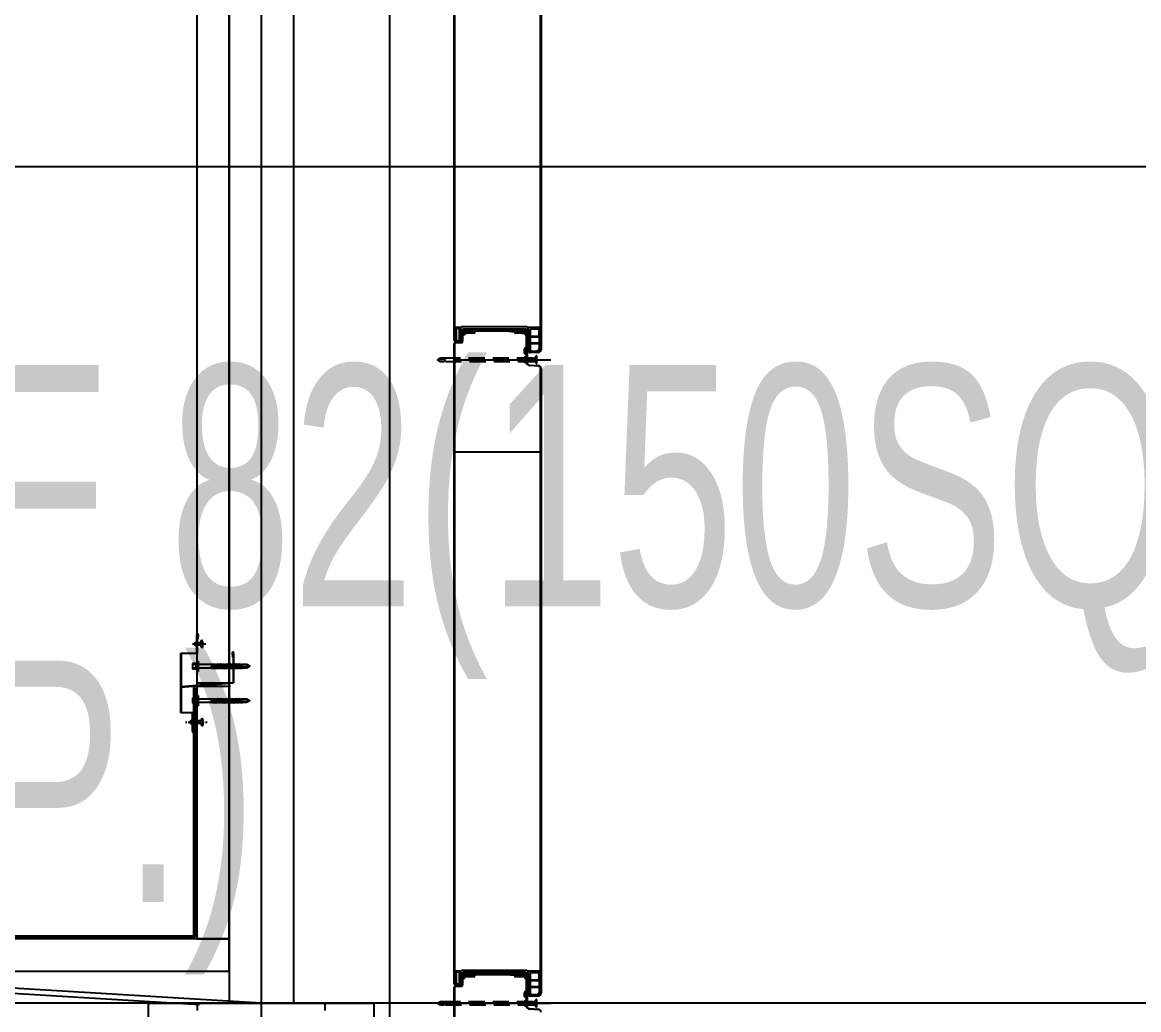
# Model space of a CAD drawing. Header units: millimetres. Extents: x 0 to 268175, y 0 to 74250.
# Drawn here: x 105959 to 107694, y 24686 to 26220 of the extents above; entities that cross this region are included whole.
import ezdxf
from ezdxf.enums import TextEntityAlignment as Align

# ---------------------------------------------------------------- set-up
doc = ezdxf.new("R2010")
doc.units = ezdxf.units.MM
doc.header["$LTSCALE"] = 200
doc.linetypes.add('CEN-GAUN', pattern=[32.2, 30, -1, 0.2, -1])
doc.linetypes.add('HIDDEN', pattern=[0.375, 0.25, -0.125])
for name, color, linetype in [('1 CEN', 15, 'CEN-GAUN'), ('BA', 9, 'Continuous'), ('PIPE RACK', 6, 'Continuous')]:
    doc.layers.add(name, color=color, linetype=linetype)
doc.styles.add('돋움체', font='gulim.ttc')

msp = doc.modelspace()

# ---------------------------------------------------------------- linework, layer by layer
at = {"layer": '1 CEN'}
for p, q in [((106329.9, 32695.7), (106329.9, 15535.7)), ((108359.9, 25995.7), (60539.6, 25995.7)), ((108359.9, 24695.7), (59849.9, 24695.7))]:
    msp.add_line(p, q, dxfattribs=at)
at = {"layer": 'BA', "ltscale": 3}
for p, q in [((106229.9, 26695.7), (106229.9, 24795.7)), ((106279.9, 24795.7), (106279.9, 26695.7)), ((106629.9, 25725.8), (106629.9, 26303.8)), ((106630.4, 26303.8), (106630.4, 25725.8)), ((106764.1, 25711.9), (106764.1, 26251.2)), ((106764.9, 26251.2), (106764.9, 25711.9)), ((106640.4, 25725.8), (106640.4, 25742.9)), ((106640.4, 25742.9), (106642.9, 25742.9)), ((106642.9, 25742.4), (106640.9, 25742.4)), ((106640.9, 25742.4), (106640.9, 25725.8)), ((106642.4, 25724.1), (106642.4, 25737.8)), ((106642.9, 25742.9), (106642.9, 25742.4)), ((106642.9, 25737.8), (106642.9, 25724.1)), ((106644.4, 25739.8), (106649.4, 25739.8)), ((106649.4, 25739.3), (106644.4, 25739.3)), ((106649.4, 25739.8), (106649.4, 25739.8)), ((106649.4, 25739.8), (106649.4, 25739.3)), ((106735.9, 25739), (106735.9, 25739.8)), ((106735.9, 25739.8), (106740.9, 25739.8)), ((106740.9, 25739), (106735.9, 25739)), ((106737.9, 25742.4), (106737.9, 25743.2)), ((106737.9, 25743.2), (106745.7, 25743.2)), ((106744.9, 25742.4), (106737.9, 25742.4)), ((106742.1, 25691.9), (106742.1, 25737.8)), ((106742.9, 25737.8), (106742.9, 25691.9)), ((106744.9, 25710.4), (106744.9, 25742.4)), ((106745.7, 25743.2), (106745.7, 25710.4)), ((106629.9, 25303.8), (106629.9, 25720.6)), ((106630.4, 25720.6), (106630.4, 25303.8)), ((106631.9, 25724.3), (106638.9, 25724.3)), ((106638.9, 25723.8), (106631.9, 25723.8)), ((106631.9, 25722.6), (106640.9, 25722.6)), ((106640.9, 25722.1), (106631.9, 25722.1)), ((106748.4, 25707.7), (106759.9, 25707.7)), ((106759.9, 25706.9), (106748.4, 25706.9)), ((106747.1, 25687.5), (106760.2, 25686.6)), ((106760.1, 25685.8), (106747.1, 25686.7)), ((106764.1, 25251.2), (106764.1, 25681.6)), ((106764.9, 25681.6), (106764.9, 25251.2)), ((106630.4, 25552.6), (106764.9, 25552.6)), ((106629.9, 24725.8), (106629.9, 25303.8)), ((106630.4, 25303.8), (106630.4, 24725.8)), ((106764.1, 24711.9), (106764.1, 25251.2)), ((106764.9, 25251.2), (106764.9, 24711.9)), ((106279.9, 24795.7), (105769.9, 24795.7)), ((106229.9, 24795.7), (106279.9, 24795.7)), ((106279.9, 24745.7), (106279.9, 24795.7)), ((105769.9, 24745.7), (106279.9, 24745.7)), ((106640.4, 24725.8), (106640.4, 24742.9)), ((106640.4, 24742.9), (106642.9, 24742.9)), ((106642.9, 24742.4), (106640.9, 24742.4)), ((106640.9, 24742.4), (106640.9, 24725.8)), ((106642.9, 24742.9), (106642.9, 24742.4)), ((106737.9, 24742.4), (106737.9, 24743.2)), ((106737.9, 24743.2), (106745.7, 24743.2)), ((106744.9, 24742.4), (106737.9, 24742.4)), ((106744.9, 24710.4), (106744.9, 24742.4)), ((106745.7, 24743.2), (106745.7, 24710.4)), ((106631.9, 24724.3), (106638.9, 24724.3)), ((106638.9, 24723.8), (106631.9, 24723.8)), ((106642.4, 24724.1), (106642.4, 24737.8)), ((106642.9, 24737.8), (106642.9, 24724.1)), ((106644.4, 24739.8), (106649.4, 24739.8)), ((106649.4, 24739.3), (106644.4, 24739.3)), ((106649.4, 24739.8), (106649.4, 24739.8)), ((106649.4, 24739.8), (106649.4, 24739.3)), ((106735.9, 24739), (106735.9, 24739.8)), ((106735.9, 24739.8), (106740.9, 24739.8)), ((106740.9, 24739), (106735.9, 24739)), ((106742.1, 24691.9), (106742.1, 24737.8)), ((106742.9, 24737.8), (106742.9, 24691.9)), ((106629.9, 24303.8), (106629.9, 24720.6)), ((106630.4, 24720.6), (106630.4, 24303.8)), ((106631.9, 24722.6), (106640.9, 24722.6)), ((106640.9, 24722.1), (106631.9, 24722.1)), ((106748.4, 24707.7), (106759.9, 24707.7)), ((106759.9, 24706.9), (106748.4, 24706.9)), ((106747.1, 24687.5), (106760.2, 24686.6)), ((106760.1, 24685.8), (106747.1, 24686.7))]:
    msp.add_line(p, q, dxfattribs=at)
at = {"layer": 'BA'}
for p, q in [((106279.9, 26695.7), (106279.9, 24695.7)), ((106379.9, 26695.7), (106379.9, 24695.7)), ((106529.9, 20905.7), (106529.9, 26695.7)), ((106641, 25745.9), (106631.2, 25745.9)), ((106631.2, 25745.9), (106631.2, 25726.8)), ((106641, 25745.9), (106631.2, 25745.9)), ((106631.2, 25745.9), (106631.2, 25726.8)), ((106637.9, 25744.3), (106632.9, 25744.3)), ((106632.9, 25744.3), (106632.9, 25726.8)), ((106637.9, 25726.8), (106637.9, 25744.3)), ((106639.5, 25726.8), (106639.5, 25741.9)), ((106639.5, 25726.8), (106639.5, 25741.9)), ((106640.5, 25742.9), (106643, 25742.9)), ((106640.5, 25742.9), (106643, 25742.9)), ((106742.9, 25746.9), (106641, 25746.9)), ((106641, 25746.9), (106641, 25745.9)), ((106742.9, 25746.9), (106641, 25746.9)), ((106641, 25746.9), (106641, 25745.9)), ((106643, 25742.9), (106643, 25743.9)), ((106643, 25743.9), (106740.9, 25743.9)), ((106643, 25742.9), (106643, 25743.9)), ((106643, 25743.9), (106740.9, 25743.9)), ((106643.6, 25734.7), (106643.6, 25735.2)), ((106643.6, 25734.7), (106643.6, 25735.2)), ((106643.6, 25734.5), (106643.6, 25734.7)), ((106643.6, 25734.5), (106643.6, 25734.7)), ((106644.8, 25734.2), (106643.9, 25734.2)), ((106644.8, 25734.2), (106643.9, 25734.2)), ((106644, 25740.1), (106644, 25740.2)), ((106644, 25740.1), (106644, 25740.2)), ((106646, 25740.2), (106644.4, 25739.8)), ((106646, 25740.2), (106644.4, 25739.8)), ((106645.1, 25734.7), (106645.1, 25734.5)), ((106645.1, 25734.7), (106645.1, 25734.5)), ((106646, 25742.2), (106697.6, 25742.2)), ((106646, 25742.2), (106697.6, 25742.2)), ((106659.1, 25740.2), (106646, 25740.2)), ((106659.1, 25740.2), (106646, 25740.2)), ((106646.6, 25738.2), (106651.5, 25738.9)), ((106646.6, 25738.2), (106651.5, 25738.9)), ((106651.5, 25736.9), (106646.6, 25736.2)), ((106651.5, 25736.9), (106646.6, 25736.2)), ((106651.5, 25738.9), (106659.1, 25738.9)), ((106651.5, 25738.9), (106659.1, 25738.9)), ((106660.1, 25736.9), (106651.5, 25736.9)), ((106660.1, 25736.9), (106651.5, 25736.9)), ((106659.6, 25739.4), (106659.6, 25739.7)), ((106659.6, 25739.4), (106659.6, 25739.7)), ((106661.6, 25739.7), (106661.6, 25738.4)), ((106661.6, 25739.7), (106661.6, 25738.4)), ((106697.6, 25740.2), (106662.1, 25740.2)), ((106697.6, 25740.2), (106662.1, 25740.2)), ((106697.6, 25742.2), (106739.3, 25742.2)), ((106697.6, 25742.2), (106739.3, 25742.2)), ((106723.2, 25740.2), (106697.6, 25740.2)), ((106723.2, 25740.2), (106697.6, 25740.2)), ((106723.7, 25738.8), (106709.8, 25740.2)), ((106723.7, 25738.4), (106723.7, 25739.7)), ((106723.7, 25738.4), (106723.7, 25739.7)), ((106733.8, 25736.9), (106725.2, 25736.9)), ((106733.8, 25736.9), (106725.2, 25736.9)), ((106725.7, 25739.7), (106725.7, 25739.4)), ((106725.7, 25739.7), (106725.7, 25739.4)), ((106739.3, 25740.2), (106726.2, 25740.2)), ((106739.3, 25740.2), (106726.2, 25740.2)), ((106726.2, 25738.9), (106733.8, 25738.9)), ((106726.2, 25738.9), (106733.8, 25738.9)), ((106733.8, 25738.9), (106738.8, 25738.2)), ((106733.8, 25738.9), (106738.8, 25738.2)), ((106738.8, 25736.2), (106733.8, 25736.9)), ((106738.8, 25736.2), (106733.8, 25736.9)), ((106740.9, 25739.8), (106739.3, 25740.2)), ((106740.9, 25739.8), (106739.3, 25740.2)), ((106740.3, 25734.5), (106740.3, 25734.7)), ((106740.3, 25734.5), (106740.3, 25734.7)), ((106741.5, 25734.2), (106740.6, 25734.2)), ((106741.5, 25734.2), (106740.6, 25734.2)), ((106740.9, 25743.9), (106740.9, 25742.9)), ((106740.9, 25743.9), (106740.9, 25742.9)), ((106740.9, 25742.9), (106744.8, 25742.9)), ((106740.9, 25742.9), (106744.8, 25742.9)), ((106742.1, 25737.1), (106741, 25737.2)), ((106741.3, 25740.2), (106741.3, 25740.1)), ((106741.3, 25740.2), (106741.3, 25740.1)), ((106741.8, 25735.2), (106741.8, 25734.7)), ((106741.8, 25735.2), (106741.8, 25734.7)), ((106741.8, 25734.7), (106742.1, 25734.8)), ((106741.8, 25734.7), (106741.8, 25734.5)), ((106741.8, 25734.7), (106741.8, 25734.5)), ((106742.9, 25745.9), (106742.9, 25746.9)), ((106742.9, 25745.9), (106742.9, 25746.9)), ((106763.2, 25745.9), (106742.9, 25745.9)), ((106763.2, 25745.9), (106742.9, 25745.9)), ((106745.8, 25741.9), (106745.8, 25712.7)), ((106745.8, 25741.9), (106745.8, 25712.7)), ((106747.6, 25743.2), (106747.6, 25732.2)), ((106761.6, 25743.2), (106747.6, 25743.2)), ((106747.6, 25732.2), (106761.6, 25732.2)), ((106747.6, 25731.2), (106747.6, 25722)), ((106747.6, 25731.2), (106761.6, 25731.2)), ((106761.6, 25732.2), (106761.6, 25743.2)), ((106761.6, 25731.2), (106761.6, 25722)), ((106763.2, 25712.7), (106763.2, 25745.9)), ((106763.2, 25712.7), (106763.2, 25745.9)), ((106633.7, 25725.9), (106637, 25725.9)), ((106633.7, 25724.3), (106637, 25724.3)), ((106633.7, 25724.3), (106637, 25724.3)), ((106747.6, 25722), (106761.6, 25722)), ((106747.6, 25721), (106747.6, 25712.7)), ((106747.6, 25721), (106761.6, 25721)), ((106761.6, 25721), (106761.6, 25712.7)), ((106629.9, 25695.7), (106779.9, 25695.7)), ((106629.9, 25695.7), (106779.9, 25695.7)), ((106750.8, 25707.7), (106758.2, 25707.7)), ((106750.8, 25707.7), (106758.2, 25707.7)), ((106750.9, 25709.3), (106758.2, 25709.3)), ((106329.9, 24695.7), (93483.5, 25472.4)), ((106234, 24693.5), (93504.9, 25463.1)), ((106230, 25239.6), (106230, 25268.6)), ((106230.5, 25268.6), (106230.5, 25239.1)), ((106230.6, 25261.6), (106231.4, 25268.6)), ((106231.1, 25261.6), (106230.6, 25261.6)), ((106230.9, 25269.5), (106231, 25269.5)), ((106231, 25269), (106230.9, 25269)), ((106231.9, 25268.5), (106231.1, 25261.6)), ((106223, 25254.1), (106225, 25254.1)), ((106226.9, 25254.1), (106241.1, 25254.1)), ((106235.7, 25256.1), (106231.6, 25256.1)), ((106235.7, 25252.1), (106231.6, 25252.1)), ((106241.8, 25254.1), (106243.8, 25254.1)), ((106204.8, 25187.6), (106204.8, 25239.6)), ((106204.8, 25239.6), (106230, 25239.6)), ((106230.5, 25239.1), (106205.3, 25239.1)), ((106205.3, 25239.1), (106205.3, 25188.1)), ((106229.8, 25224.5), (106230.9, 25227.5)), ((106230.9, 25227.5), (106230.9, 25211.5)), ((106230.9, 25227.5), (106231.9, 25227.5)), ((106231.9, 25227.5), (106231.9, 25211.5)), ((106285.9, 25233.6), (106285.1, 25240.6)), ((106285.6, 25240.6), (106286.4, 25233.7)), ((106286.4, 25233.7), (106285.9, 25233.6)), ((106286, 25241.6), (106286.1, 25241.6)), ((106286.1, 25241.1), (106286, 25241.1)), ((106286.5, 25193.9), (106286.5, 25240.7)), ((106287, 25240.7), (106287, 25193.5)), ((106228.8, 25223.5), (106222.8, 25223.5)), ((106222.8, 25223.5), (106222.8, 25215.5)), ((106228.8, 25222), (106222.8, 25222)), ((106222.8, 25217), (106228.8, 25217)), ((106222.8, 25215.5), (106228.8, 25215.5)), ((106228.8, 25224.5), (106229.8, 25224.5)), ((106228.8, 25214.5), (106228.8, 25224.5)), ((106229.8, 25214.5), (106228.8, 25214.5)), ((106229.8, 25224.5), (106229.8, 25214.5)), ((106229.8, 25214.5), (106230.9, 25211.5)), ((106230.9, 25211.5), (106231.9, 25211.5)), ((106231.9, 25222.5), (106253.6, 25222.5)), ((106251.6, 25216.5), (106231.9, 25216.5)), ((106253.6, 25222.5), (106251.6, 25216.5)), ((106251.9, 25216), (106251.6, 25216.5)), ((106254.4, 25223.2), (106251.9, 25216)), ((106252.6, 25216.5), (106251.9, 25216)), ((106254.6, 25222.5), (106252.6, 25216.5)), ((106252.6, 25216.5), (106253.6, 25216.5)), ((106253.6, 25222.5), (106254.4, 25223.2)), ((106255.6, 25222.5), (106253.6, 25216.5)), ((106253.6, 25216.5), (106253.9, 25216)), ((106256.4, 25223.2), (106253.9, 25216)), ((106253.9, 25216), (106254.6, 25216.5)), ((106254.4, 25223.2), (106254.6, 25222.5)), ((106256.6, 25222.5), (106254.6, 25216.5)), ((106254.6, 25222.5), (106255.6, 25222.5)), ((106254.6, 25216.5), (106255.6, 25216.5)), ((106255.6, 25222.5), (106256.4, 25223.2)), ((106257.6, 25222.5), (106255.6, 25216.5)), ((106255.6, 25216.5), (106255.9, 25216)), ((106258.4, 25223.2), (106255.9, 25216)), ((106255.9, 25216), (106256.6, 25216.5)), ((106256.4, 25223.2), (106256.6, 25222.5)), ((106258.6, 25222.5), (106256.6, 25216.5)), ((106256.6, 25222.5), (106257.6, 25222.5)), ((106256.6, 25216.5), (106257.6, 25216.5)), ((106257.6, 25222.5), (106258.4, 25223.2)), ((106259.6, 25222.5), (106257.6, 25216.5)), ((106257.6, 25216.5), (106257.9, 25216)), ((106260.4, 25223.2), (106257.9, 25216)), ((106257.9, 25216), (106258.6, 25216.5)), ((106258.4, 25223.2), (106258.6, 25222.5)), ((106260.6, 25222.5), (106258.6, 25216.5)), ((106258.6, 25222.5), (106259.6, 25222.5)), ((106258.6, 25216.5), (106259.6, 25216.5)), ((106259.6, 25222.5), (106260.4, 25223.2)), ((106261.6, 25222.5), (106259.6, 25216.5)), ((106259.6, 25216.5), (106259.9, 25216)), ((106262.4, 25223.2), (106259.9, 25216)), ((106259.9, 25216), (106260.6, 25216.5)), ((106260.4, 25223.2), (106260.6, 25222.5)), ((106262.6, 25222.5), (106260.6, 25216.5)), ((106260.6, 25222.5), (106261.6, 25222.5)), ((106260.6, 25216.5), (106261.6, 25216.5)), ((106261.6, 25222.5), (106262.4, 25223.2)), ((106263.6, 25222.5), (106261.6, 25216.5)), ((106261.6, 25216.5), (106261.9, 25216)), ((106264.4, 25223.2), (106261.9, 25216)), ((106261.9, 25216), (106262.6, 25216.5)), ((106262.4, 25223.2), (106262.6, 25222.5)), ((106264.6, 25222.5), (106262.6, 25216.5)), ((106262.6, 25222.5), (106263.6, 25222.5)), ((106262.6, 25216.5), (106263.6, 25216.5)), ((106263.6, 25222.5), (106264.4, 25223.2)), ((106265.6, 25222.5), (106263.6, 25216.5)), ((106263.6, 25216.5), (106263.9, 25216)), ((106266.4, 25223.2), (106263.9, 25216)), ((106263.9, 25216), (106264.6, 25216.5)), ((106264.4, 25223.2), (106264.6, 25222.5)), ((106264.6, 25222.5), (106265.6, 25222.5)), ((106266.6, 25222.5), (106264.6, 25216.5)), ((106264.6, 25216.5), (106265.6, 25216.5)), ((106265.6, 25222.5), (106266.4, 25223.2)), ((106267.6, 25222.5), (106265.6, 25216.5)), ((106265.6, 25216.5), (106265.9, 25216)), ((106268.4, 25223.2), (106265.9, 25216)), ((106265.9, 25216), (106266.6, 25216.5)), ((106266.4, 25223.2), (106266.6, 25222.5)), ((106268.6, 25222.5), (106266.6, 25216.5)), ((106266.6, 25222.5), (106267.6, 25222.5)), ((106266.6, 25216.5), (106267.6, 25216.5)), ((106267.6, 25222.5), (106268.4, 25223.2)), ((106269.6, 25222.5), (106267.6, 25216.5)), ((106267.6, 25216.5), (106267.9, 25216)), ((106270.4, 25223.2), (106267.9, 25216)), ((106267.9, 25216), (106268.6, 25216.5)), ((106268.4, 25223.2), (106268.6, 25222.5)), ((106270.6, 25222.5), (106268.6, 25216.5)), ((106268.6, 25222.5), (106269.6, 25222.5)), ((106268.6, 25216.5), (106269.6, 25216.5)), ((106269.6, 25222.5), (106270.4, 25223.2)), ((106271.6, 25222.5), (106269.6, 25216.5)), ((106269.6, 25216.5), (106269.9, 25216)), ((106272.4, 25223.2), (106269.9, 25216)), ((106269.9, 25216), (106270.6, 25216.5)), ((106270.4, 25223.2), (106270.6, 25222.5)), ((106272.6, 25222.5), (106270.6, 25216.5)), ((106270.6, 25222.5), (106271.6, 25222.5)), ((106270.6, 25216.5), (106271.6, 25216.5)), ((106271.6, 25222.5), (106272.4, 25223.2)), ((106273.6, 25222.5), (106271.6, 25216.5)), ((106271.6, 25216.5), (106271.9, 25216)), ((106274.4, 25223.2), (106271.9, 25216)), ((106271.9, 25216), (106272.6, 25216.5)), ((106272.4, 25223.2), (106272.6, 25222.5)), ((106274.6, 25222.5), (106272.6, 25216.5)), ((106272.6, 25222.5), (106273.6, 25222.5)), ((106272.6, 25216.5), (106273.6, 25216.5)), ((106273.6, 25222.5), (106274.4, 25223.2)), ((106275.6, 25222.5), (106273.6, 25216.5)), ((106273.6, 25216.5), (106273.9, 25216)), ((106276.4, 25223.2), (106273.9, 25216)), ((106273.9, 25216), (106274.6, 25216.5)), ((106274.4, 25223.2), (106274.6, 25222.5)), ((106276.6, 25222.5), (106274.6, 25216.5)), ((106274.6, 25222.5), (106275.6, 25222.5)), ((106274.6, 25216.5), (106275.6, 25216.5)), ((106275.6, 25222.5), (106276.4, 25223.2)), ((106277.6, 25222.5), (106275.6, 25216.5)), ((106275.6, 25216.5), (106275.9, 25216)), ((106278.4, 25223.2), (106275.9, 25216)), ((106275.9, 25216), (106276.6, 25216.5)), ((106276.4, 25223.2), (106276.6, 25222.5)), ((106276.6, 25222.5), (106277.6, 25222.5)), ((106278.6, 25222.5), (106276.6, 25216.5)), ((106276.6, 25216.5), (106277.6, 25216.5)), ((106277.6, 25222.5), (106278.4, 25223.2)), ((106279.6, 25222.5), (106277.6, 25216.5)), ((106277.6, 25216.5), (106277.9, 25216)), ((106280.4, 25223.2), (106277.9, 25216)), ((106277.9, 25216), (106278.6, 25216.5)), ((106278.4, 25223.2), (106278.6, 25222.5)), ((106278.6, 25222.5), (106279.6, 25222.5)), ((106280.6, 25222.5), (106278.6, 25216.5)), ((106278.6, 25216.5), (106279.6, 25216.5)), ((106279.6, 25222.5), (106280.4, 25223.2)), ((106281.6, 25222.5), (106279.6, 25216.5)), ((106279.6, 25216.5), (106279.9, 25216)), ((106282.4, 25223.2), (106279.9, 25216)), ((106279.9, 25216), (106280.6, 25216.5)), ((106280.4, 25223.2), (106280.6, 25222.5)), ((106280.6, 25222.5), (106281.6, 25222.5)), ((106282.6, 25222.5), (106280.6, 25216.5)), ((106280.6, 25216.5), (106281.6, 25216.5)), ((106281.6, 25222.5), (106282.4, 25223.2)), ((106283.6, 25222.5), (106281.6, 25216.5)), ((106281.6, 25216.5), (106281.9, 25216)), ((106284.4, 25223.2), (106281.9, 25216)), ((106281.9, 25216), (106282.6, 25216.5)), ((106282.4, 25223.2), (106282.6, 25222.5)), ((106284.6, 25222.5), (106282.6, 25216.5)), ((106282.6, 25222.5), (106283.6, 25222.5)), ((106282.6, 25216.5), (106283.6, 25216.5)), ((106283.6, 25222.5), (106284.4, 25223.2)), ((106285.6, 25222.5), (106283.6, 25216.5)), ((106283.6, 25216.5), (106283.9, 25216)), ((106286.4, 25223.2), (106283.9, 25216)), ((106283.9, 25216), (106284.6, 25216.5)), ((106284.4, 25223.2), (106284.6, 25222.5)), ((106286.6, 25222.5), (106284.6, 25216.5)), ((106284.6, 25222.5), (106285.6, 25222.5)), ((106284.6, 25216.5), (106285.6, 25216.5)), ((106285.6, 25222.5), (106286.4, 25223.2)), ((106287.6, 25222.5), (106285.6, 25216.5)), ((106285.6, 25216.5), (106285.9, 25216)), ((106288.4, 25223.2), (106285.9, 25216)), ((106285.9, 25216), (106286.6, 25216.5)), ((106286.4, 25223.2), (106286.6, 25222.5)), ((106288.6, 25222.5), (106286.6, 25216.5)), ((106286.6, 25222.5), (106287.6, 25222.5)), ((106286.6, 25216.5), (106287.6, 25216.5)), ((106287.6, 25222.5), (106288.4, 25223.2)), ((106289.6, 25222.5), (106287.6, 25216.5)), ((106287.6, 25216.5), (106287.9, 25216)), ((106290.4, 25223.2), (106287.9, 25216)), ((106287.9, 25216), (106288.6, 25216.5)), ((106288.4, 25223.2), (106288.6, 25222.5)), ((106288.6, 25222.5), (106289.6, 25222.5)), ((106290.6, 25222.5), (106288.6, 25216.5)), ((106288.6, 25216.5), (106289.6, 25216.5)), ((106289.6, 25222.5), (106290.4, 25223.2)), ((106291.6, 25222.5), (106289.6, 25216.5)), ((106289.6, 25216.5), (106289.9, 25216)), ((106292.4, 25223.2), (106289.9, 25216)), ((106289.9, 25216), (106290.6, 25216.5)), ((106290.4, 25223.2), (106290.6, 25222.5)), ((106292.6, 25222.5), (106290.6, 25216.5)), ((106290.6, 25222.5), (106291.6, 25222.5)), ((106290.6, 25216.5), (106291.6, 25216.5)), ((106291.6, 25222.5), (106292.4, 25223.2)), ((106293.6, 25222.5), (106291.6, 25216.5)), ((106291.6, 25216.5), (106291.9, 25216)), ((106294.4, 25223.2), (106291.9, 25216)), ((106291.9, 25216), (106292.6, 25216.5)), ((106292.4, 25223.2), (106292.6, 25222.5)), ((106294.6, 25222.5), (106292.6, 25216.5)), ((106292.6, 25222.5), (106293.6, 25222.5)), ((106292.6, 25216.5), (106293.6, 25216.5)), ((106293.6, 25222.5), (106294.4, 25223.2)), ((106295.6, 25222.5), (106293.6, 25216.5)), ((106293.6, 25216.5), (106293.9, 25216)), ((106296.4, 25223.2), (106293.9, 25216)), ((106293.9, 25216), (106294.6, 25216.5)), ((106294.4, 25223.2), (106294.6, 25222.5)), ((106296.6, 25222.5), (106294.6, 25216.5)), ((106294.6, 25222.5), (106295.6, 25222.5)), ((106294.6, 25216.5), (106295.6, 25216.5)), ((106295.6, 25222.5), (106296.4, 25223.2)), ((106297.6, 25222.5), (106295.6, 25216.5)), ((106295.6, 25216.5), (106295.9, 25216)), ((106298.4, 25223.2), (106295.9, 25216)), ((106295.9, 25216), (106296.6, 25216.5)), ((106296.4, 25223.2), (106296.6, 25222.5)), ((106298.6, 25222.5), (106296.6, 25216.5)), ((106296.6, 25222.5), (106297.6, 25222.5)), ((106296.6, 25216.5), (106297.6, 25216.5)), ((106297.6, 25222.5), (106298.4, 25223.2)), ((106299.6, 25222.5), (106297.6, 25216.5)), ((106297.6, 25216.5), (106297.9, 25216)), ((106300.4, 25223.2), (106297.9, 25216)), ((106297.9, 25216), (106298.6, 25216.5)), ((106298.4, 25223.2), (106298.6, 25222.5)), ((106300.6, 25222.5), (106298.6, 25216.5)), ((106298.6, 25222.5), (106299.6, 25222.5)), ((106298.6, 25216.5), (106300.9, 25216.5)), ((106299.6, 25222.5), (106300.4, 25223.2)), ((106299.9, 25218.5), (106301.9, 25222.5)), ((106300.9, 25216.5), (106299.9, 25218.5)), ((106300.4, 25223.2), (106300.6, 25222.5)), ((106300.6, 25222.5), (106301.9, 25222.5)), ((106302.9, 25218.5), (106300.9, 25216.5)), ((106306.9, 25216.5), (106300.9, 25216.5)), ((106301.9, 25222.5), (106306.9, 25222.5)), ((106311.9, 25219.5), (106302.9, 25218.5)), ((106306.9, 25222.5), (106311.9, 25219.5)), ((106311.9, 25219.5), (106306.9, 25216.5)), ((106253.2, 25191.8), (106204.8, 25187.6)), ((106205.1, 25186.8), (106286.5, 25193.9)), ((106205.3, 25188.1), (106253.2, 25192.3)), ((106287, 25193.5), (106205.6, 25186.3)), ((106231.9, 25193.7), (106281.9, 25193.7)), ((106246.1, 25192.3), (106253, 25193.7)), ((106246.2, 25191.8), (106246.1, 25192.3)), ((106253.1, 25193.2), (106246.2, 25191.8)), ((106253.5, 25192.8), (106253.5, 25192.9)), ((106254, 25192.9), (106254, 25192.8)), ((106205.1, 25147.1), (106205.1, 25186.8)), ((106205.6, 25186.3), (106205.6, 25147.6)), ((106224.9, 24800.7), (106224.9, 25186.7)), ((106224.9, 25186.7), (106226.9, 25186.7)), ((106226.9, 25186.7), (106226.9, 24798.7)), ((106231.9, 25188.7), (106281.9, 25188.7)), ((106228.8, 25169.9), (106222.8, 25169.9)), ((106222.8, 25169.9), (106222.8, 25161.9)), ((106228.8, 25168.4), (106222.8, 25168.4)), ((106222.8, 25163.4), (106228.8, 25163.4)), ((106222.8, 25161.9), (106228.8, 25161.9)), ((106228.8, 25170.9), (106229.8, 25170.9)), ((106228.8, 25160.9), (106228.8, 25170.9)), ((106229.8, 25160.9), (106228.8, 25160.9)), ((106229.8, 25170.9), (106230.9, 25173.9)), ((106229.8, 25170.9), (106229.8, 25160.9)), ((106229.8, 25160.9), (106230.9, 25157.9)), ((106230.9, 25173.9), (106230.9, 25157.9)), ((106230.9, 25173.9), (106231.9, 25173.9)), ((106230.9, 25157.9), (106231.9, 25157.9)), ((106231.9, 25173.9), (106231.9, 25157.9)), ((106231.9, 25168.9), (106253.6, 25168.9)), ((106251.6, 25162.9), (106231.9, 25162.9)), ((106253.6, 25168.9), (106251.6, 25162.9)), ((106251.9, 25162.3), (106251.6, 25162.9)), ((106254.4, 25169.6), (106251.9, 25162.3)), ((106252.6, 25162.9), (106251.9, 25162.3)), ((106254.6, 25168.9), (106252.6, 25162.9)), ((106252.6, 25162.9), (106253.6, 25162.9)), ((106253.6, 25168.9), (106254.4, 25169.6)), ((106255.6, 25168.9), (106253.6, 25162.9)), ((106253.6, 25162.9), (106253.9, 25162.3)), ((106256.4, 25169.6), (106253.9, 25162.3)), ((106253.9, 25162.3), (106254.6, 25162.9)), ((106254.4, 25169.6), (106254.6, 25168.9)), ((106256.6, 25168.9), (106254.6, 25162.9)), ((106254.6, 25168.9), (106255.6, 25168.9)), ((106254.6, 25162.9), (106255.6, 25162.9)), ((106255.6, 25168.9), (106256.4, 25169.6)), ((106257.6, 25168.9), (106255.6, 25162.9)), ((106255.6, 25162.9), (106255.9, 25162.3)), ((106258.4, 25169.6), (106255.9, 25162.3)), ((106255.9, 25162.3), (106256.6, 25162.9)), ((106256.4, 25169.6), (106256.6, 25168.9)), ((106258.6, 25168.9), (106256.6, 25162.9)), ((106256.6, 25168.9), (106257.6, 25168.9)), ((106256.6, 25162.9), (106257.6, 25162.9)), ((106257.6, 25168.9), (106258.4, 25169.6)), ((106259.6, 25168.9), (106257.6, 25162.9)), ((106257.6, 25162.9), (106257.9, 25162.3)), ((106260.4, 25169.6), (106257.9, 25162.3)), ((106257.9, 25162.3), (106258.6, 25162.9)), ((106258.4, 25169.6), (106258.6, 25168.9)), ((106260.6, 25168.9), (106258.6, 25162.9)), ((106258.6, 25168.9), (106259.6, 25168.9)), ((106258.6, 25162.9), (106259.6, 25162.9)), ((106259.6, 25168.9), (106260.4, 25169.6)), ((106261.6, 25168.9), (106259.6, 25162.9)), ((106259.6, 25162.9), (106259.9, 25162.3)), ((106262.4, 25169.6), (106259.9, 25162.3)), ((106259.9, 25162.3), (106260.6, 25162.9)), ((106260.4, 25169.6), (106260.6, 25168.9)), ((106262.6, 25168.9), (106260.6, 25162.9)), ((106260.6, 25168.9), (106261.6, 25168.9)), ((106260.6, 25162.9), (106261.6, 25162.9)), ((106261.6, 25168.9), (106262.4, 25169.6)), ((106263.6, 25168.9), (106261.6, 25162.9)), ((106261.6, 25162.9), (106261.9, 25162.3)), ((106264.4, 25169.6), (106261.9, 25162.3)), ((106261.9, 25162.3), (106262.6, 25162.9)), ((106262.4, 25169.6), (106262.6, 25168.9)), ((106264.6, 25168.9), (106262.6, 25162.9)), ((106262.6, 25168.9), (106263.6, 25168.9)), ((106262.6, 25162.9), (106263.6, 25162.9)), ((106263.6, 25168.9), (106264.4, 25169.6)), ((106265.6, 25168.9), (106263.6, 25162.9)), ((106263.6, 25162.9), (106263.9, 25162.3)), ((106266.4, 25169.6), (106263.9, 25162.3)), ((106263.9, 25162.3), (106264.6, 25162.9)), ((106264.4, 25169.6), (106264.6, 25168.9)), ((106264.6, 25168.9), (106265.6, 25168.9)), ((106266.6, 25168.9), (106264.6, 25162.9)), ((106264.6, 25162.9), (106265.6, 25162.9)), ((106265.6, 25168.9), (106266.4, 25169.6)), ((106267.6, 25168.9), (106265.6, 25162.9)), ((106265.6, 25162.9), (106265.9, 25162.3)), ((106268.4, 25169.6), (106265.9, 25162.3)), ((106265.9, 25162.3), (106266.6, 25162.9)), ((106266.4, 25169.6), (106266.6, 25168.9)), ((106268.6, 25168.9), (106266.6, 25162.9)), ((106266.6, 25168.9), (106267.6, 25168.9)), ((106266.6, 25162.9), (106267.6, 25162.9)), ((106267.6, 25168.9), (106268.4, 25169.6)), ((106269.6, 25168.9), (106267.6, 25162.9)), ((106267.6, 25162.9), (106267.9, 25162.3)), ((106270.4, 25169.6), (106267.9, 25162.3)), ((106267.9, 25162.3), (106268.6, 25162.9)), ((106268.4, 25169.6), (106268.6, 25168.9)), ((106270.6, 25168.9), (106268.6, 25162.9)), ((106268.6, 25168.9), (106269.6, 25168.9)), ((106268.6, 25162.9), (106269.6, 25162.9)), ((106269.6, 25168.9), (106270.4, 25169.6)), ((106271.6, 25168.9), (106269.6, 25162.9)), ((106269.6, 25162.9), (106269.9, 25162.3)), ((106272.4, 25169.6), (106269.9, 25162.3)), ((106269.9, 25162.3), (106270.6, 25162.9)), ((106270.4, 25169.6), (106270.6, 25168.9)), ((106272.6, 25168.9), (106270.6, 25162.9)), ((106270.6, 25168.9), (106271.6, 25168.9)), ((106270.6, 25162.9), (106271.6, 25162.9)), ((106271.6, 25168.9), (106272.4, 25169.6)), ((106273.6, 25168.9), (106271.6, 25162.9)), ((106271.6, 25162.9), (106271.9, 25162.3)), ((106274.4, 25169.6), (106271.9, 25162.3)), ((106271.9, 25162.3), (106272.6, 25162.9)), ((106272.4, 25169.6), (106272.6, 25168.9)), ((106274.6, 25168.9), (106272.6, 25162.9)), ((106272.6, 25168.9), (106273.6, 25168.9)), ((106272.6, 25162.9), (106273.6, 25162.9)), ((106273.6, 25168.9), (106274.4, 25169.6)), ((106275.6, 25168.9), (106273.6, 25162.9)), ((106273.6, 25162.9), (106273.9, 25162.3)), ((106276.4, 25169.6), (106273.9, 25162.3)), ((106273.9, 25162.3), (106274.6, 25162.9)), ((106274.4, 25169.6), (106274.6, 25168.9)), ((106276.6, 25168.9), (106274.6, 25162.9)), ((106274.6, 25168.9), (106275.6, 25168.9)), ((106274.6, 25162.9), (106275.6, 25162.9)), ((106275.6, 25168.9), (106276.4, 25169.6)), ((106277.6, 25168.9), (106275.6, 25162.9)), ((106275.6, 25162.9), (106275.9, 25162.3)), ((106278.4, 25169.6), (106275.9, 25162.3)), ((106275.9, 25162.3), (106276.6, 25162.9)), ((106276.4, 25169.6), (106276.6, 25168.9)), ((106276.6, 25168.9), (106277.6, 25168.9)), ((106278.6, 25168.9), (106276.6, 25162.9)), ((106276.6, 25162.9), (106277.6, 25162.9)), ((106277.6, 25168.9), (106278.4, 25169.6)), ((106279.6, 25168.9), (106277.6, 25162.9)), ((106277.6, 25162.9), (106277.9, 25162.3)), ((106280.4, 25169.6), (106277.9, 25162.3)), ((106277.9, 25162.3), (106278.6, 25162.9)), ((106278.4, 25169.6), (106278.6, 25168.9)), ((106278.6, 25168.9), (106279.6, 25168.9)), ((106280.6, 25168.9), (106278.6, 25162.9)), ((106278.6, 25162.9), (106279.6, 25162.9)), ((106279.6, 25168.9), (106280.4, 25169.6)), ((106281.6, 25168.9), (106279.6, 25162.9)), ((106279.6, 25162.9), (106279.9, 25162.3)), ((106282.4, 25169.6), (106279.9, 25162.3)), ((106279.9, 25162.3), (106280.6, 25162.9)), ((106280.4, 25169.6), (106280.6, 25168.9)), ((106280.6, 25168.9), (106281.6, 25168.9)), ((106282.6, 25168.9), (106280.6, 25162.9)), ((106280.6, 25162.9), (106281.6, 25162.9)), ((106281.6, 25168.9), (106282.4, 25169.6)), ((106283.6, 25168.9), (106281.6, 25162.9)), ((106281.6, 25162.9), (106281.9, 25162.3)), ((106284.4, 25169.6), (106281.9, 25162.3)), ((106281.9, 25162.3), (106282.6, 25162.9)), ((106282.4, 25169.6), (106282.6, 25168.9)), ((106284.6, 25168.9), (106282.6, 25162.9)), ((106282.6, 25168.9), (106283.6, 25168.9)), ((106282.6, 25162.9), (106283.6, 25162.9)), ((106283.6, 25168.9), (106284.4, 25169.6)), ((106285.6, 25168.9), (106283.6, 25162.9)), ((106283.6, 25162.9), (106283.9, 25162.3)), ((106286.4, 25169.6), (106283.9, 25162.3)), ((106283.9, 25162.3), (106284.6, 25162.9)), ((106284.4, 25169.6), (106284.6, 25168.9)), ((106286.6, 25168.9), (106284.6, 25162.9)), ((106284.6, 25168.9), (106285.6, 25168.9)), ((106284.6, 25162.9), (106285.6, 25162.9)), ((106285.6, 25168.9), (106286.4, 25169.6)), ((106287.6, 25168.9), (106285.6, 25162.9)), ((106285.6, 25162.9), (106285.9, 25162.3)), ((106288.4, 25169.6), (106285.9, 25162.3)), ((106285.9, 25162.3), (106286.6, 25162.9)), ((106286.4, 25169.6), (106286.6, 25168.9)), ((106288.6, 25168.9), (106286.6, 25162.9)), ((106286.6, 25168.9), (106287.6, 25168.9)), ((106286.6, 25162.9), (106287.6, 25162.9)), ((106287.6, 25168.9), (106288.4, 25169.6)), ((106289.6, 25168.9), (106287.6, 25162.9)), ((106287.6, 25162.9), (106287.9, 25162.3)), ((106290.4, 25169.6), (106287.9, 25162.3)), ((106287.9, 25162.3), (106288.6, 25162.9)), ((106288.4, 25169.6), (106288.6, 25168.9)), ((106288.6, 25168.9), (106289.6, 25168.9)), ((106290.6, 25168.9), (106288.6, 25162.9)), ((106288.6, 25162.9), (106289.6, 25162.9)), ((106289.6, 25168.9), (106290.4, 25169.6)), ((106291.6, 25168.9), (106289.6, 25162.9)), ((106289.6, 25162.9), (106289.9, 25162.3)), ((106292.4, 25169.6), (106289.9, 25162.3)), ((106289.9, 25162.3), (106290.6, 25162.9)), ((106290.4, 25169.6), (106290.6, 25168.9)), ((106292.6, 25168.9), (106290.6, 25162.9)), ((106290.6, 25168.9), (106291.6, 25168.9)), ((106290.6, 25162.9), (106291.6, 25162.9)), ((106291.6, 25168.9), (106292.4, 25169.6)), ((106293.6, 25168.9), (106291.6, 25162.9)), ((106291.6, 25162.9), (106291.9, 25162.3)), ((106294.4, 25169.6), (106291.9, 25162.3)), ((106291.9, 25162.3), (106292.6, 25162.9)), ((106292.4, 25169.6), (106292.6, 25168.9)), ((106294.6, 25168.9), (106292.6, 25162.9)), ((106292.6, 25168.9), (106293.6, 25168.9)), ((106292.6, 25162.9), (106293.6, 25162.9)), ((106293.6, 25168.9), (106294.4, 25169.6)), ((106295.6, 25168.9), (106293.6, 25162.9)), ((106293.6, 25162.9), (106293.9, 25162.3)), ((106296.4, 25169.6), (106293.9, 25162.3)), ((106293.9, 25162.3), (106294.6, 25162.9)), ((106294.4, 25169.6), (106294.6, 25168.9)), ((106296.6, 25168.9), (106294.6, 25162.9)), ((106294.6, 25168.9), (106295.6, 25168.9)), ((106294.6, 25162.9), (106295.6, 25162.9)), ((106295.6, 25168.9), (106296.4, 25169.6)), ((106297.6, 25168.9), (106295.6, 25162.9)), ((106295.6, 25162.9), (106295.9, 25162.3)), ((106298.4, 25169.6), (106295.9, 25162.3)), ((106295.9, 25162.3), (106296.6, 25162.9)), ((106296.4, 25169.6), (106296.6, 25168.9)), ((106298.6, 25168.9), (106296.6, 25162.9)), ((106296.6, 25168.9), (106297.6, 25168.9)), ((106296.6, 25162.9), (106297.6, 25162.9)), ((106297.6, 25168.9), (106298.4, 25169.6)), ((106299.6, 25168.9), (106297.6, 25162.9)), ((106297.6, 25162.9), (106297.9, 25162.3)), ((106300.4, 25169.6), (106297.9, 25162.3)), ((106297.9, 25162.3), (106298.6, 25162.9)), ((106298.4, 25169.6), (106298.6, 25168.9)), ((106300.6, 25168.9), (106298.6, 25162.9)), ((106298.6, 25168.9), (106299.6, 25168.9)), ((106298.6, 25162.9), (106300.9, 25162.9)), ((106299.6, 25168.9), (106300.4, 25169.6)), ((106299.9, 25164.9), (106301.9, 25168.9)), ((106300.9, 25162.9), (106299.9, 25164.9)), ((106300.4, 25169.6), (106300.6, 25168.9)), ((106300.6, 25168.9), (106301.9, 25168.9)), ((106302.9, 25164.9), (106300.9, 25162.9)), ((106306.9, 25162.9), (106300.9, 25162.9)), ((106301.9, 25168.9), (106306.9, 25168.9)), ((106311.9, 25165.9), (106302.9, 25164.9)), ((106306.9, 25168.9), (106311.9, 25165.9)), ((106311.9, 25165.9), (106306.9, 25162.9)), ((106223, 25147.1), (106205.1, 25147.1)), ((106205.6, 25147.6), (106223.5, 25147.6)), ((106223, 25118.1), (106223, 25147.1)), ((106223.5, 25147.6), (106223.5, 25118.1)), ((106212.4, 25132.7), (106214.3, 25132.7)), ((106216.4, 25132.7), (106241.3, 25132.7)), ((106224.4, 25118.1), (106223.6, 25125.1)), ((106223.6, 25125.1), (106224.1, 25125.1)), ((106236, 25134.7), (106224, 25134.7)), ((106236, 25130.7), (106224, 25130.7)), ((106224.1, 25125.1), (106224.9, 25118.2)), ((106243.4, 25132.7), (106245.6, 25132.7)), ((106223.9, 25117.7), (106224, 25117.7)), ((106224, 25117.2), (106223.9, 25117.2)), ((106226.9, 24798.7), (105822.9, 24798.7)), ((105824.9, 24800.7), (106224.9, 24800.7)), ((106641, 24745.9), (106631.2, 24745.9)), ((106631.2, 24745.9), (106631.2, 24726.8)), ((106641, 24745.9), (106631.2, 24745.9)), ((106631.2, 24745.9), (106631.2, 24726.8)), ((106637.9, 24744.3), (106632.9, 24744.3)), ((106632.9, 24744.3), (106632.9, 24726.8)), ((106637.9, 24726.8), (106637.9, 24744.3)), ((106639.5, 24726.8), (106639.5, 24741.9)), ((106639.5, 24726.8), (106639.5, 24741.9)), ((106640.5, 24742.9), (106643, 24742.9)), ((106640.5, 24742.9), (106643, 24742.9)), ((106742.9, 24746.9), (106641, 24746.9)), ((106641, 24746.9), (106641, 24745.9)), ((106742.9, 24746.9), (106641, 24746.9)), ((106641, 24746.9), (106641, 24745.9)), ((106643, 24742.9), (106643, 24743.9)), ((106643, 24743.9), (106740.9, 24743.9)), ((106643, 24742.9), (106643, 24743.9)), ((106643, 24743.9), (106740.9, 24743.9)), ((106646, 24742.2), (106697.6, 24742.2)), ((106646, 24742.2), (106697.6, 24742.2)), ((106697.6, 24742.2), (106739.3, 24742.2)), ((106697.6, 24742.2), (106739.3, 24742.2)), ((106740.9, 24743.9), (106740.9, 24742.9)), ((106740.9, 24743.9), (106740.9, 24742.9)), ((106740.9, 24742.9), (106744.8, 24742.9)), ((106740.9, 24742.9), (106744.8, 24742.9)), ((106742.9, 24745.9), (106742.9, 24746.9)), ((106742.9, 24745.9), (106742.9, 24746.9)), ((106763.2, 24745.9), (106742.9, 24745.9)), ((106763.2, 24745.9), (106742.9, 24745.9)), ((106745.8, 24741.9), (106745.8, 24712.7)), ((106745.8, 24741.9), (106745.8, 24712.7)), ((106747.6, 24743.2), (106747.6, 24732.2)), ((106761.6, 24743.2), (106747.6, 24743.2)), ((106761.6, 24732.2), (106761.6, 24743.2)), ((106763.2, 24712.7), (106763.2, 24745.9)), ((106763.2, 24712.7), (106763.2, 24745.9)), ((106633.7, 24725.9), (106637, 24725.9)), ((106633.7, 24724.3), (106637, 24724.3)), ((106633.7, 24724.3), (106637, 24724.3)), ((106643.6, 24734.7), (106643.6, 24735.2)), ((106643.6, 24734.7), (106643.6, 24735.2)), ((106643.6, 24734.5), (106643.6, 24734.7)), ((106643.6, 24734.5), (106643.6, 24734.7)), ((106644.8, 24734.2), (106643.9, 24734.2)), ((106644.8, 24734.2), (106643.9, 24734.2)), ((106644, 24740.1), (106644, 24740.2)), ((106644, 24740.1), (106644, 24740.2)), ((106646, 24740.2), (106644.4, 24739.8)), ((106646, 24740.2), (106644.4, 24739.8)), ((106645.1, 24734.7), (106645.1, 24734.5)), ((106645.1, 24734.7), (106645.1, 24734.5)), ((106659.1, 24740.2), (106646, 24740.2)), ((106659.1, 24740.2), (106646, 24740.2)), ((106646.6, 24738.2), (106651.5, 24738.9)), ((106646.6, 24738.2), (106651.5, 24738.9)), ((106651.5, 24736.9), (106646.6, 24736.2)), ((106651.5, 24736.9), (106646.6, 24736.2)), ((106651.5, 24738.9), (106659.1, 24738.9)), ((106651.5, 24738.9), (106659.1, 24738.9)), ((106660.1, 24736.9), (106651.5, 24736.9)), ((106660.1, 24736.9), (106651.5, 24736.9)), ((106659.6, 24739.4), (106659.6, 24739.7)), ((106659.6, 24739.4), (106659.6, 24739.7)), ((106661.6, 24739.7), (106661.6, 24738.4)), ((106661.6, 24739.7), (106661.6, 24738.4)), ((106697.6, 24740.2), (106662.1, 24740.2)), ((106697.6, 24740.2), (106662.1, 24740.2)), ((106723.2, 24740.2), (106697.6, 24740.2)), ((106723.2, 24740.2), (106697.6, 24740.2)), ((106723.7, 24738.8), (106709.8, 24740.2)), ((106723.7, 24738.4), (106723.7, 24739.7)), ((106723.7, 24738.4), (106723.7, 24739.7)), ((106733.8, 24736.9), (106725.2, 24736.9)), ((106733.8, 24736.9), (106725.2, 24736.9)), ((106725.7, 24739.7), (106725.7, 24739.4)), ((106725.7, 24739.7), (106725.7, 24739.4)), ((106739.3, 24740.2), (106726.2, 24740.2)), ((106739.3, 24740.2), (106726.2, 24740.2)), ((106726.2, 24738.9), (106733.8, 24738.9)), ((106726.2, 24738.9), (106733.8, 24738.9)), ((106733.8, 24738.9), (106738.8, 24738.2)), ((106733.8, 24738.9), (106738.8, 24738.2)), ((106738.8, 24736.2), (106733.8, 24736.9)), ((106738.8, 24736.2), (106733.8, 24736.9)), ((106740.9, 24739.8), (106739.3, 24740.2)), ((106740.9, 24739.8), (106739.3, 24740.2)), ((106740.3, 24734.5), (106740.3, 24734.7)), ((106740.3, 24734.5), (106740.3, 24734.7)), ((106741.5, 24734.2), (106740.6, 24734.2)), ((106741.5, 24734.2), (106740.6, 24734.2)), ((106742.1, 24737.1), (106741, 24737.2)), ((106741.3, 24740.2), (106741.3, 24740.1)), ((106741.3, 24740.2), (106741.3, 24740.1)), ((106741.8, 24735.2), (106741.8, 24734.7)), ((106741.8, 24735.2), (106741.8, 24734.7)), ((106741.8, 24734.7), (106742.1, 24734.8)), ((106741.8, 24734.7), (106741.8, 24734.5)), ((106741.8, 24734.7), (106741.8, 24734.5)), ((106747.6, 24732.2), (106761.6, 24732.2)), ((106747.6, 24731.2), (106747.6, 24722)), ((106747.6, 24731.2), (106761.6, 24731.2)), ((106761.6, 24731.2), (106761.6, 24722)), ((106747.6, 24722), (106761.6, 24722)), ((106747.6, 24721), (106747.6, 24712.7)), ((106747.6, 24721), (106761.6, 24721)), ((106750.8, 24707.7), (106758.2, 24707.7)), ((106750.8, 24707.7), (106758.2, 24707.7)), ((106750.9, 24709.3), (106758.2, 24709.3)), ((106761.6, 24721), (106761.6, 24712.7)), ((106154.9, 18695.7), (106154.9, 24695.7)), ((106154.9, 24695.7), (106504.9, 24695.7)), ((106429.4, 24695.7), (106230.4, 24695.7)), ((106230.4, 24695.7), (106230.4, 24684.7)), ((106429.4, 24684.7), (106429.4, 24695.7)), ((106504.9, 24695.7), (106504.9, 18695.7)), ((106629.9, 24695.7), (106779.9, 24695.7)), ((106629.9, 24695.7), (106779.9, 24695.7))]:
    msp.add_line(p, q, dxfattribs=at)
at = {"layer": 'BA', "color": 3}
for p, q in [((106735.9, 25739), (106735.9, 25739)), ((106735.9, 24739), (106735.9, 24739))]:
    msp.add_line(p, q, dxfattribs=at)
at = {"layer": 'BA', "linetype": 'HIDDEN', "ltscale": 0.5}
for p, q in [((106742.1, 25716.1), (106738.7, 25712.7)), ((106738.7, 25712.7), (106738.7, 25706.7)), ((106742.1, 25714.9), (106739.1, 25711.9)), ((106603.7, 25695.7), (106608.7, 25698.7)), ((106603.7, 25695.7), (106612.7, 25696.7)), ((106608.7, 25692.7), (106603.7, 25695.7)), ((106608.7, 25698.7), (106614.7, 25698.7)), ((106612.7, 25696.7), (106614.7, 25698.7)), ((106615.7, 25696.7), (106613.7, 25692.7)), ((106614.7, 25698.7), (106753.7, 25698.7)), ((106614.7, 25698.7), (106615.7, 25696.7)), ((106742.1, 25703.3), (106738.7, 25706.7)), ((106742.1, 25702.1), (106738.7, 25698.7)), ((106738.7, 25698.7), (106738.7, 25692.7)), ((106742.1, 25704.4), (106739.1, 25707.4)), ((106742.1, 25700.9), (106739.1, 25697.9)), ((106753.7, 25692.7), (106753.7, 25698.7)), ((106757.9, 25701.7), (106754.9, 25698.7)), ((106754.9, 25698.7), (106754.9, 25692.7)), ((106756.9, 25695.1), (106756.9, 25696.3)), ((106756.9, 25696.3), (106758.3, 25696.3)), ((106758.3, 25695.1), (106756.9, 25695.1)), ((106758.3, 25701.7), (106757.9, 25701.7)), ((106758.3, 25696.3), (106758.3, 25701.7)), ((106758.3, 25689.7), (106758.3, 25695.1)), ((106613.7, 25692.7), (106608.7, 25692.7)), ((106753.7, 25692.7), (106613.7, 25692.7)), ((106741.3, 25690.1), (106738.7, 25692.7)), ((106742.1, 25690.4), (106739.1, 25693.4)), ((106754.9, 25692.7), (106757.9, 25689.7)), ((106757.9, 25689.7), (106758.3, 25689.7)), ((106742.1, 24716.1), (106738.7, 24712.7)), ((106738.7, 24712.7), (106738.7, 24706.7)), ((106742.1, 24703.3), (106738.7, 24706.7)), ((106742.1, 24714.9), (106739.1, 24711.9)), ((106742.1, 24704.4), (106739.1, 24707.4)), ((106603.7, 24695.7), (106608.7, 24698.7)), ((106603.7, 24695.7), (106612.7, 24696.7)), ((106608.7, 24692.7), (106603.7, 24695.7)), ((106608.7, 24698.7), (106614.7, 24698.7)), ((106613.7, 24692.7), (106608.7, 24692.7)), ((106612.7, 24696.7), (106614.7, 24698.7)), ((106615.7, 24696.7), (106613.7, 24692.7)), ((106753.7, 24692.7), (106613.7, 24692.7)), ((106614.7, 24698.7), (106753.7, 24698.7)), ((106614.7, 24698.7), (106615.7, 24696.7)), ((106742.1, 24702.1), (106738.7, 24698.7)), ((106738.7, 24698.7), (106738.7, 24692.7)), ((106741.3, 24690.1), (106738.7, 24692.7)), ((106742.1, 24700.9), (106739.1, 24697.9)), ((106742.1, 24690.4), (106739.1, 24693.4)), ((106753.7, 24692.7), (106753.7, 24698.7)), ((106757.9, 24701.7), (106754.9, 24698.7)), ((106754.9, 24698.7), (106754.9, 24692.7)), ((106754.9, 24692.7), (106757.9, 24689.7)), ((106756.9, 24695.1), (106756.9, 24696.3)), ((106756.9, 24696.3), (106758.3, 24696.3)), ((106758.3, 24695.1), (106756.9, 24695.1)), ((106758.3, 24701.7), (106757.9, 24701.7)), ((106757.9, 24689.7), (106758.3, 24689.7)), ((106758.3, 24696.3), (106758.3, 24701.7)), ((106758.3, 24689.7), (106758.3, 24695.1))]:
    msp.add_line(p, q, dxfattribs=at)
at = {"layer": 'BA'}
for centre, radius, start, end in [((106640.5, 25741.9), 1, 90, 180), ((106640.5, 25741.9), 1, 90, 180), ((106646.6, 25735.2), 3, 90, 180), ((106646.6, 25735.2), 3, 90, 180), ((106643.9, 25734.5), 0.3, 180, 270), ((106643.9, 25734.5), 0.3, 180, 270), ((106646, 25740.2), 2, 90, 180), ((106646, 25740.2), 2, 90, 180), ((106644.3, 25740.1), 0.3, 180, 284.0362), ((106644.3, 25740.1), 0.3, 180, 284.0362), ((106644.8, 25734.5), 0.3, 270, 0), ((106644.8, 25734.5), 0.3, 270, 0), ((106646.6, 25734.7), 1.5, 90, 180), ((106646.6, 25734.7), 1.5, 90, 180), ((106659.1, 25739.7), 0.5, 0, 90), ((106659.1, 25739.7), 0.5, 0, 90), ((106659.1, 25739.4), 0.5, 270, 0), ((106659.1, 25739.4), 0.5, 270, 0), ((106660.1, 25738.4), 1.5, 270, 0), ((106660.1, 25738.4), 1.5, 270, 0), ((106662.1, 25739.7), 0.5, 90, 180), ((106662.1, 25739.7), 0.5, 90, 180), ((106723.2, 25739.7), 0.5, 0, 90), ((106723.2, 25739.7), 0.5, 0, 90), ((106725.2, 25738.4), 1.5, 180, 270), ((106725.2, 25738.4), 1.5, 180, 270), ((106726.2, 25739.7), 0.5, 90, 180), ((106726.2, 25739.7), 0.5, 90, 180), ((106726.2, 25739.4), 0.5, 180, 270), ((106726.2, 25739.4), 0.5, 180, 270), ((106738.8, 25735.2), 3, 0, 90), ((106738.8, 25735.2), 3, 0, 90), ((106738.8, 25734.7), 1.5, 0, 90), ((106738.8, 25734.7), 1.5, 0, 90), ((106739.3, 25740.2), 2, 0, 90), ((106739.3, 25740.2), 2, 0, 90), ((106740.6, 25734.5), 0.3, 180, 270), ((106740.6, 25734.5), 0.3, 180, 270), ((106741, 25740.1), 0.3, 255.9638, 0), ((106741, 25740.1), 0.3, 255.9638, 0), ((106741.5, 25734.5), 0.3, 270, 0), ((106741.5, 25734.5), 0.3, 270, 0), ((106744.8, 25741.9), 1, 0, 90), ((106744.8, 25741.9), 1, 0, 90), ((106633.7, 25726.8), 2.5, 180, 270), ((106633.7, 25726.8), 2.5, 180, 270), ((106633.7, 25726.8), 0.85, 180, 270), ((106637, 25726.8), 2.5, 270, 0), ((106637, 25726.8), 0.85, 270, 0), ((106637, 25726.8), 2.5, 270, 0), ((106750.8, 25712.7), 5, 180, 269.9956), ((106750.8, 25712.7), 5, 180, 269.9956), ((106750.9, 25712.7), 3.35, 180, 269.9957), ((106758.2, 25712.7), 3.35, 269.9957, 0), ((106758.2, 25712.7), 5, 269.9956, 0), ((106758.2, 25712.7), 5, 269.9956, 0), ((106230.9, 25268.6), 0.9, 90, 180), ((106230.9, 25268.6), 0.4, 90, 180), ((106231, 25268.6), 0.9, 353.6149, 90), ((106231, 25268.6), 0.4, 353.6149, 90), ((106229.3, 25254), 3.16, 106.0461, 253.9539), ((106239.6, 25256.3), 3.88, 128.1738, 182.9545), ((106239.3, 25252), 3.59, 177.3747, 235.2965), ((106237.9, 25258.3), 1.28, 18.747, 124.2811), ((106237.9, 25250.1), 1.31, 238.8813, 344.6587), ((106242.5, 25254.2), 4.51, 144.6932, 181.1465), ((106242.4, 25254.2), 4.41, 181.1465, 216.2001), ((106237.1, 25258), 2.14, 324.6932, 18.747), ((106237.2, 25250.3), 2.11, 344.6587, 36.2001), ((106286, 25240.7), 0.9, 90, 186.3851), ((106286, 25240.7), 0.4, 90, 186.3851), ((106286.1, 25240.7), 0.9, 0, 90), ((106286.1, 25240.7), 0.4, 0, 90), ((106253.1, 25192.8), 0.9, 5, 101.3851), ((106253.1, 25192.8), 0.4, 5, 101.3851), ((106253.1, 25192.7), 0.4, 275, 5), ((106253.1, 25192.7), 0.9, 275, 5), ((106222.5, 25132.6), 3.16, 106.0461, 253.9539), ((106239.6, 25134.8), 3.59, 124.7035, 182.6253), ((106239.9, 25130.5), 3.88, 177.0455, 231.8262), ((106238.2, 25136.6), 1.31, 15.3413, 121.1187), ((106238.2, 25128.5), 1.28, 235.7189, 341.253), ((106242.7, 25132.6), 4.41, 143.7999, 178.8535), ((106242.8, 25132.6), 4.51, 178.8535, 215.3068), ((106237.4, 25128.7), 2.14, 341.253, 35.3068), ((106237.4, 25136.4), 2.11, 323.7999, 15.3413), ((106223.9, 25118.1), 0.9, 180, 270), ((106223.9, 25118.1), 0.4, 180, 270), ((106224, 25118.1), 0.9, 270, 6.3851), ((106224, 25118.1), 0.4, 270, 6.3851), ((106640.5, 24741.9), 1, 90, 180), ((106640.5, 24741.9), 1, 90, 180), ((106646, 24740.2), 2, 90, 180), ((106646, 24740.2), 2, 90, 180), ((106739.3, 24740.2), 2, 0, 90), ((106739.3, 24740.2), 2, 0, 90), ((106744.8, 24741.9), 1, 0, 90), ((106744.8, 24741.9), 1, 0, 90), ((106633.7, 24726.8), 2.5, 180, 270), ((106633.7, 24726.8), 2.5, 180, 270), ((106633.7, 24726.8), 0.85, 180, 270), ((106637, 24726.8), 2.5, 270, 0), ((106637, 24726.8), 0.85, 270, 0), ((106637, 24726.8), 2.5, 270, 0), ((106646.6, 24735.2), 3, 90, 180), ((106646.6, 24735.2), 3, 90, 180), ((106643.9, 24734.5), 0.3, 180, 270), ((106643.9, 24734.5), 0.3, 180, 270), ((106644.3, 24740.1), 0.3, 180, 284.0362), ((106644.3, 24740.1), 0.3, 180, 284.0362), ((106644.8, 24734.5), 0.3, 270, 0), ((106644.8, 24734.5), 0.3, 270, 0), ((106646.6, 24734.7), 1.5, 90, 180), ((106646.6, 24734.7), 1.5, 90, 180), ((106659.1, 24739.7), 0.5, 0, 90), ((106659.1, 24739.7), 0.5, 0, 90), ((106659.1, 24739.4), 0.5, 270, 0), ((106659.1, 24739.4), 0.5, 270, 0), ((106660.1, 24738.4), 1.5, 270, 0), ((106660.1, 24738.4), 1.5, 270, 0), ((106662.1, 24739.7), 0.5, 90, 180), ((106662.1, 24739.7), 0.5, 90, 180), ((106723.2, 24739.7), 0.5, 0, 90), ((106723.2, 24739.7), 0.5, 0, 90), ((106725.2, 24738.4), 1.5, 180, 270), ((106725.2, 24738.4), 1.5, 180, 270), ((106726.2, 24739.7), 0.5, 90, 180), ((106726.2, 24739.7), 0.5, 90, 180), ((106726.2, 24739.4), 0.5, 180, 270), ((106726.2, 24739.4), 0.5, 180, 270), ((106738.8, 24735.2), 3, 0, 90), ((106738.8, 24735.2), 3, 0, 90), ((106738.8, 24734.7), 1.5, 0, 90), ((106738.8, 24734.7), 1.5, 0, 90), ((106740.6, 24734.5), 0.3, 180, 270), ((106740.6, 24734.5), 0.3, 180, 270), ((106741, 24740.1), 0.3, 255.9638, 0), ((106741, 24740.1), 0.3, 255.9638, 0), ((106741.5, 24734.5), 0.3, 270, 0), ((106741.5, 24734.5), 0.3, 270, 0), ((106750.8, 24712.7), 5, 180, 269.9956), ((106750.8, 24712.7), 5, 180, 269.9956), ((106750.9, 24712.7), 3.35, 180, 269.9957), ((106758.2, 24712.7), 3.35, 269.9957, 0), ((106758.2, 24712.7), 5, 269.9956, 0), ((106758.2, 24712.7), 5, 269.9956, 0)]:
    msp.add_arc(centre, radius, start, end, dxfattribs=at)
at = {"layer": 'BA', "ltscale": 3}
for centre, radius, start, end in [((106644.4, 25737.8), 2, 90, 180), ((106644.4, 25737.8), 1.5, 90, 180), ((106740.9, 25737.8), 2, 0, 90), ((106740.9, 25737.8), 1.2, 0, 90), ((106631.9, 25725.8), 2, 180, 270), ((106631.9, 25720.6), 2, 90, 180), ((106631.9, 25725.8), 1.5, 180, 270), ((106631.9, 25720.6), 1.5, 90, 180), ((106638.9, 25725.8), 1.5, 270, 0), ((106638.9, 25725.8), 2, 270, 0), ((106640.9, 25724.1), 2, 270, 0), ((106640.9, 25724.1), 1.5, 270, 0), ((106748.4, 25710.4), 3.5, 180, 269.9956), ((106748.4, 25710.4), 2.7, 180, 269.9956), ((106759.9, 25711.9), 5, 269.9944, 0), ((106759.9, 25711.9), 4.2, 269.9944, 0), ((106747.4, 25691.9), 5.3, 180, 266.3192), ((106747.4, 25691.9), 4.5, 180, 266.3192), ((106759.9, 25681.6), 4.2, 0, 87.062), ((106759.9, 25681.6), 5, 0, 87), ((106631.9, 24725.8), 2, 180, 270), ((106631.9, 24725.8), 1.5, 180, 270), ((106638.9, 24725.8), 1.5, 270, 0), ((106638.9, 24725.8), 2, 270, 0), ((106640.9, 24724.1), 2, 270, 0), ((106640.9, 24724.1), 1.5, 270, 0), ((106644.4, 24737.8), 2, 90, 180), ((106644.4, 24737.8), 1.5, 90, 180), ((106740.9, 24737.8), 2, 0, 90), ((106740.9, 24737.8), 1.2, 0, 90), ((106631.9, 24720.6), 2, 90, 180), ((106631.9, 24720.6), 1.5, 90, 180), ((106748.4, 24710.4), 3.5, 180, 269.9956), ((106748.4, 24710.4), 2.7, 180, 269.9956), ((106759.9, 24711.9), 5, 269.9944, 0), ((106759.9, 24711.9), 4.2, 269.9944, 0), ((106747.4, 24691.9), 5.3, 180, 266.3192), ((106747.4, 24691.9), 4.5, 180, 266.3192), ((106759.9, 24681.6), 5, 0, 87)]:
    msp.add_arc(centre, radius, start, end, dxfattribs=at)
at = {"layer": 'BA', "linetype": 'HIDDEN', "ltscale": 0.5}
for centre, start, end in [((106754.3, 25698.9), 199.4712, 340.5288), ((106754.3, 25692.5), 19.4712, 160.5288), ((106754.3, 24698.9), 199.4712, 340.5288), ((106754.3, 24692.5), 19.4712, 160.5288)]:
    msp.add_arc(centre, 0.6, start, end, dxfattribs=at)
at = {"layer": 'BA'}
for points in [[(106230.9, 25227.5), (106230.9, 25211.5), (106231.9, 25227.5), (106231.9, 25211.5)], [(106230.9, 25173.9), (106230.9, 25157.9), (106231.9, 25173.9), (106231.9, 25157.9)]]:
    msp.add_solid(points, dxfattribs=at)

# ---------------------------------------------------------------- texts
at = {"layer": 'PIPE RACK', "style": '돋움체', "width": 0.7}
for s, p in [('PSF 82(150SQ.)', (105423.2, 25499.9, 0)), ('(TYP.)', (105331.9, 25040.8, 0))]:
    msp.add_text(s, height=375, dxfattribs=at).set_placement(p, align=Align.MIDDLE_LEFT)

doc.saveas('drawing.dxf')
